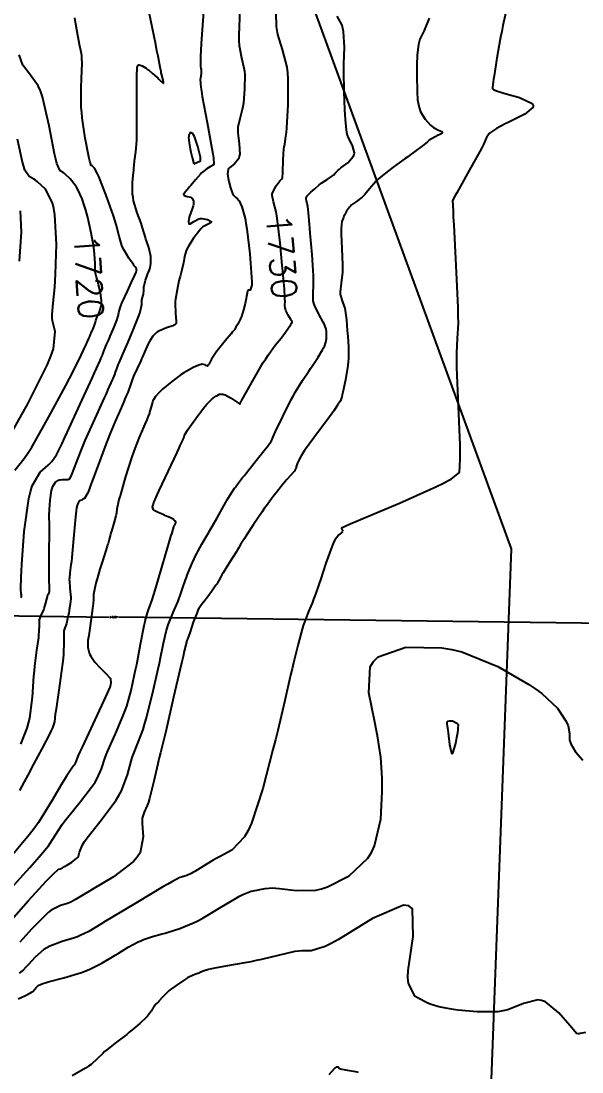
# Model space of a CAD drawing. Header units: metres. Extents: x 837475 to 838479, y 1189012 to 1191015.
# Drawn here: x 838094.4 to 838179.8, y 1190667.3 to 1190827.3 of the extents above; entities that cross this region are included whole.
import ezdxf

# ---------------------------------------------------------------- set-up
doc = ezdxf.new("R2010")
doc.units = ezdxf.units.M
doc.header["$LTSCALE"] = 0.3
for name, color, linetype in [('COTAS 10', 1, 'Continuous'), ('COTAS INT', 252, 'Continuous'), ('VIA1', 50, 'Continuous'), ('VIA2', 121, 'Continuous')]:
    doc.layers.add(name, color=color, linetype=linetype)
doc.styles.get("Standard").update_dxf_attribs({"font": 'simplex.shx'})
doc.dimstyles.get("Standard").update_dxf_attribs({"dimtxt": 0.18, "dimasz": 0.18, "dimexe": 0.18, "dimexo": 0.0625, "dimgap": 0.09, "dimtad": 0, "dimtih": 1, "dimtoh": 1, "dimdec": 4, "dimzin": 0, "dimdsep": 46, "dimtxsty": 'Standard', "dimcen": 0.09, "dimadec": 0, "dimazin": 0, "dimtfac": 1, "dimtdec": 4, "dimtofl": 0, "dimtmove": 0, "dimatfit": 3, "dimfxl": 1, "dimtolj": 1, "dimtzin": 0, "dimarcsym": 0})

# ---------------------------------------------------------------- blocks, each defined once
blk = doc.blocks.new('*D11')
at = {"layer": 'Defpoints', "color": 0, "transparency": 16777216}
for p in [(838417.91, 1190732.51), (837798.03, 1190660.17), (838416.86, 1190652.1)]:
    blk.add_point(p, dxfattribs=at)
at = {"layer": 'VIA2', "color": 0, "lineweight": -2, "transparency": 16777216}
for p, q in [((837798.03, 1190660.23), (837799.08, 1190740.75)), ((837799.26, 1190740.57), (838107.81, 1190736.55)), ((838417.73, 1190732.51), (838109.19, 1190736.53)), ((838416.86, 1190652.17), (838417.91, 1190732.69))]:
    blk.add_line(p, q, dxfattribs=at)
at = {"layer": 'VIA2', "color": 0, "transparency": 16777216}
for points in [[(837799.26, 1190740.6), (837799.26, 1190740.54), (837799.08, 1190740.57)], [(838417.73, 1190732.54), (838417.73, 1190732.48), (838417.91, 1190732.51)]]:
    blk.add_solid(points, dxfattribs=at)
at = {"layer": 'VIA2', "color": 0, "transparency": 16777216, "insert": (838108.5, 1190736.54), "char_height": 0.18, "attachment_point": 5}
blk.add_mtext('\\A1;618.8807', dxfattribs=at)

msp = doc.modelspace()

# ---------------------------------------------------------------- linework, layer by layer
at = {"layer": 'COTAS 10'}
for points in [[(838092.535, 1190694.931), (838094.701, 1190697.337), (838095.701, 1190698.447), (838097.147, 1190700.051), (838098.266, 1190701.388), (838098.543, 1190701.754), (838098.805, 1190702.119), (838099.631, 1190703.424), (838100.656, 1190704.989), (838101.044, 1190705.517), (838101.478, 1190706.087), (838103.418, 1190708.49), (838105.27, 1190710.881), (838105.647, 1190711.443), (838105.965, 1190711.963), (838106.626, 1190713.478), (838107.119, 1190715.045), (838107.331, 1190715.597), (838107.576, 1190716.2), (838108.736, 1190718.802), (838109.942, 1190721.594), (838110.216, 1190722.317), (838110.464, 1190723.018), (838111.144, 1190725.368), (838111.674, 1190727.795), (838111.827, 1190728.544), (838111.983, 1190729.328), (838112.571, 1190732.436), (838113.125, 1190735.264), (838113.26, 1190735.87), (838113.388, 1190736.399), (838113.782, 1190737.67), (838114.318, 1190739.179), (838114.535, 1190739.858), (838114.782, 1190740.65), (838115.922, 1190744.454), (838116.998, 1190748.117), (838117.205, 1190748.819), (838117.373, 1190749.387), (838117.649, 1190750.313), (838117.668, 1190750.355), (838117.674, 1190750.366), (838117.679, 1190750.375), (838117.697, 1190750.407), (838117.733, 1190750.47), (838117.75, 1190750.5), (838117.77, 1190750.536), (838117.866, 1190750.708), (838117.941, 1190750.904), (838117.947, 1190750.953), (838117.948, 1190751.001), (838117.9, 1190751.158), (838117.713, 1190751.328), (838117.626, 1190751.384), (838117.524, 1190751.444), (838117.028, 1190751.694), (838116.397, 1190751.978), (838116.209, 1190752.06), (838116.015, 1190752.143), (838115.27, 1190752.455), (838114.663, 1190752.786), (838114.557, 1190752.881), (838114.478, 1190752.977), (838114.413, 1190753.339), (838114.502, 1190753.64), (838114.519, 1190753.699), (838114.533, 1190753.747), (838114.554, 1190753.83), (838114.561, 1190753.863), (838114.565, 1190753.88), (838114.571, 1190753.899), (838114.599, 1190753.998), (838114.956, 1190754.792), (838115.167, 1190755.251), (838115.428, 1190755.814), (838116.78, 1190758.709), (838118.138, 1190761.613), (838118.403, 1190762.182), (838118.62, 1190762.649), (838119.002, 1190763.485), (838119.066, 1190763.642), (838119.083, 1190763.681), (838119.098, 1190763.717), (838119.148, 1190763.834), (838119.194, 1190763.959), (838119.207, 1190764.001), (838119.22, 1190764.047), (838119.268, 1190764.24), (838119.561, 1190764.764), (838119.729, 1190765.018), (838119.934, 1190765.319), (838120.985, 1190766.801), (838122.138, 1190768.33), (838122.408, 1190768.662), (838122.655, 1190768.953), (838123.37, 1190769.673), (838123.906, 1190770.077), (838124.041, 1190770.17), (838124.171, 1190770.253), (838124.593, 1190770.485), (838125.097, 1190770.497), (838125.28, 1190770.443), (838125.481, 1190770.363), (838126.359, 1190769.867), (838127.667, 1190769.004), (838127.688, 1190768.99), (838127.692, 1190768.988), (838127.701, 1190768.982), (838128.019, 1190769.553), (838128.219, 1190769.913), (838128.468, 1190770.362), (838129.768, 1190772.71), (838131.263, 1190775.288), (838131.634, 1190775.881), (838131.986, 1190776.421), (838133.102, 1190777.934), (838134.002, 1190779.03), (838134.218, 1190779.307), (838134.419, 1190779.573), (838135.028, 1190780.439), (838135.442, 1190781.077), (838135.521, 1190781.199), (838135.585, 1190781.298), (838135.686, 1190781.458), (838135.591, 1190781.622), (838135.531, 1190781.724), (838135.457, 1190781.849), (838135.068, 1190782.506), (838134.693, 1190783.236), (838134.627, 1190783.408), (838134.579, 1190783.566), (838134.542, 1190784.031), (838134.576, 1190784.64), (838134.572, 1190784.89), (838134.562, 1190785.175), (838134.477, 1190786.5), (838134.303, 1190788.524), (838134.236, 1190789.25), (838134.161, 1190790.049), (838133.825, 1190793.53), (838133.433, 1190796.891), (838133.322, 1190797.612), (838133.211, 1190798.244), (838132.803, 1190799.769), (838132.614, 1190800.707), (838132.641, 1190800.968), (838132.703, 1190801.229), (838133.213, 1190802.175), (838133.216, 1190802.179), (838133.809, 1190802.942), (838133.925, 1190803.091), (838134.019, 1190803.211), (838134.184, 1190803.416), (838134.204, 1190803.458), (838134.208, 1190803.476), (838134.211, 1190803.498), (838134.216, 1190803.6), (838134.225, 1190804.023), (838134.232, 1190804.246), (838134.24, 1190804.516), (838134.282, 1190805.875), (838134.355, 1190807.292), (838134.382, 1190807.598), (838134.413, 1190807.867), (838134.551, 1190808.528), (838134.725, 1190809.702), (838134.779, 1190810.295), (838134.835, 1190811.004), (838135.058, 1190814.53), (838135.071, 1190818.429), (838134.995, 1190819.373), (838134.884, 1190820.257), (838134.194, 1190822.96), (838133.487, 1190825.224), (838133.365, 1190825.832), (838133.275, 1190826.432), (838133.216, 1190828.529)], [(838093.402, 1190758.913), (838094.862, 1190760.674), (838095.399, 1190761.483), (838095.993, 1190762.432), (838098.621, 1190767.019), (838101.204, 1190771.805), (838101.77, 1190772.879), (838102.272, 1190773.845), (838103.546, 1190776.423), (838104.24, 1190777.948), (838104.377, 1190778.248), (838104.489, 1190778.496), (838104.693, 1190778.952), (838104.736, 1190779.056), (838104.747, 1190779.082), (838104.757, 1190779.106), (838104.792, 1190779.182), (838104.827, 1190779.263), (838104.837, 1190779.289), (838104.847, 1190779.318), (838104.887, 1190779.437), (838104.94, 1190779.583), (838104.958, 1190779.629), (838104.979, 1190779.677), (838105.065, 1190779.87), (838105.188, 1190780.144), (838105.232, 1190780.243), (838105.279, 1190780.353), (838105.482, 1190780.834), (838105.664, 1190781.299), (838105.698, 1190781.399), (838105.725, 1190781.486), (838105.763, 1190781.695), (838105.842, 1190781.978), (838105.895, 1190782.111), (838105.961, 1190782.268), (838106.309, 1190783.032), (838106.598, 1190784.038), (838106.626, 1190784.348), (838106.633, 1190784.67), (838106.47, 1190785.945), (838106.186, 1190787.133), (838106.116, 1190787.4), (838106.049, 1190787.64), (838105.837, 1190788.285), (838105.692, 1190788.894), (838105.667, 1190789.112), (838105.649, 1190789.351), (838105.636, 1190790.391), (838105.563, 1190791.824), (838105.506, 1190792.311), (838105.433, 1190792.837), (838105.036, 1190795.063), (838104.52, 1190797.365), (838104.371, 1190797.939), (838104.221, 1190798.485), (838104.02, 1190799.108), (838103.657, 1190800.23), (838103.027, 1190801.65), (838102.834, 1190801.992), (838102.633, 1190802.312), (838101.841, 1190803.283), (838101.094, 1190803.966), (838100.921, 1190804.104), (838100.763, 1190804.221), (838100.314, 1190804.46), (838099.842, 1190805.575), (838099.669, 1190806.243), (838099.478, 1190807.067), (838098.633, 1190811.344), (838097.613, 1190815.746), (838097.311, 1190816.65), (838097, 1190817.418), (838095.807, 1190819.052), (838094.651, 1190820.586), (838094.363, 1190821.291), (838094.09, 1190822.118)], [(838160.854, 1190720.326), (838160.092, 1190720.687), (838160, 1190720.71), (838159.907, 1190720.726), (838159.572, 1190720.73), (838159.315, 1190720.641), (838159.271, 1190720.599), (838159.24, 1190720.549), (838159.227, 1190720.306), (838159.333, 1190719.641), (838159.376, 1190719.326), (838159.426, 1190718.955), (838159.655, 1190717.139), (838159.957, 1190715.814), (838160.052, 1190715.752), (838160.152, 1190715.822), (838160.553, 1190717.174), (838160.882, 1190718.979), (838160.937, 1190719.334), (838160.975, 1190719.627), (838160.98, 1190720.163), (838160.854, 1190720.326)], [(838180.37, 1190673.335), (838179.558, 1190673.149), (838179.396, 1190673.124), (838179.262, 1190673.109), (838179.002, 1190673.149), (838178.539, 1190673.703), (838178.276, 1190674.013), (838177.955, 1190674.391), (838176.31, 1190676.318), (838174.253, 1190677.975), (838173.672, 1190678.182), (838173.086, 1190678.28), (838170.93, 1190677.722), (838168.513, 1190676.755), (838167.764, 1190676.595), (838166.979, 1190676.48), (838163.855, 1190676.456), (838160.917, 1190676.74), (838160.251, 1190676.821), (838159.649, 1190676.903), (838158.003, 1190677.204), (838156.7, 1190677.636), (838156.314, 1190677.799), (838155.917, 1190677.982), (838154.392, 1190678.799), (838153.376, 1190680.77), (838153.3, 1190681.681), (838153.313, 1190682.749), (838154.101, 1190687.925), (838153.987, 1190692.125), (838153.431, 1190692.579), (838152.648, 1190692.726), (838147.925, 1190690.694), (838142.712, 1190687.482), (838141.619, 1190686.885), (838140.679, 1190686.414), (838138.553, 1190685.768), (838137.122, 1190685.774), (838136.62, 1190685.714), (838136.073, 1190685.629), (838133.717, 1190685.097), (838130.979, 1190684.432), (838130.192, 1190684.261), (838129.392, 1190684.097), (838126.395, 1190683.553), (838123.862, 1190683.112), (838123.354, 1190683.012), (838122.931, 1190682.921), (838122.1, 1190682.676), (838121.735, 1190682.486), (838121.605, 1190682.43), (838121.462, 1190682.373), (838120.842, 1190682.158), (838120.003, 1190681.782), (838119.722, 1190681.625), (838119.42, 1190681.444), (838118.155, 1190680.598), (838116.948, 1190679.694), (838116.684, 1190679.478), (838116.45, 1190679.276), (838115.856, 1190678.668), (838115.478, 1190678.203), (838115.38, 1190678.091), (838115.284, 1190677.987), (838114.965, 1190677.672), (838114.67, 1190677.352), (838114.591, 1190677.244), (838114.512, 1190677.128), (838114.235, 1190676.639), (838113.797, 1190676.01), (838113.618, 1190675.805), (838113.412, 1190675.587), (838112.458, 1190674.688), (838111.23, 1190673.652), (838110.852, 1190673.348), (838110.458, 1190673.035), (838108.895, 1190671.841), (838107.432, 1190670.696), (838107.1, 1190670.414), (838106.801, 1190670.147), (838105.984, 1190669.309), (838105.024, 1190668.464), (838104.635, 1190668.192), (838104.191, 1190667.904), (838102.143, 1190666.728)]]:
    msp.add_lwpolyline(points, dxfattribs=at)
at = {"layer": 'COTAS INT'}
for points in [[(838168.486, 1190829.768), (838167.779, 1190826.594), (838167.598, 1190825.71), (838167.423, 1190824.824), (838166.846, 1190821.609), (838166.415, 1190818.965), (838166.333, 1190818.44), (838166.267, 1190818.004), (838166.162, 1190817.178), (838166.194, 1190816.972), (838166.214, 1190816.928), (838166.239, 1190816.889), (838166.37, 1190816.792), (838167.074, 1190816.575), (838167.461, 1190816.46), (838167.931, 1190816.321), (838170.319, 1190815.622), (838172.226, 1190814.717), (838172.392, 1190814.449), (838172.4, 1190814.174), (838171.125, 1190813.117), (838169.06, 1190812.104), (838168.571, 1190811.856), (838168.118, 1190811.623), (838166.783, 1190810.901), (838165.881, 1190810.308), (838165.701, 1190810.157), (838165.551, 1190810.011), (838165.263, 1190809.531), (838164.805, 1190808.492), (838164.549, 1190807.993), (838164.236, 1190807.403), (838162.64, 1190804.512), (838161.057, 1190801.693), (838160.753, 1190801.149), (838160.507, 1190800.707), (838160.105, 1190799.963), (838160.168, 1190798.399), (838160.216, 1190797.44), (838160.276, 1190796.252), (838160.601, 1190790.062), (838160.883, 1190783.69), (838160.917, 1190782.387), (838160.931, 1190781.286), (838160.819, 1190778.975), (838160.695, 1190776.78), (838160.7, 1190775.75), (838160.723, 1190774.537), (838160.951, 1190768.635), (838161.186, 1190762.777), (838161.213, 1190761.593), (838161.225, 1190760.598), (838161.131, 1190758.585), (838159.61, 1190757.389), (838158.723, 1190756.909), (838157.633, 1190756.364), (838152.011, 1190753.861), (838146.43, 1190751.507), (838145.366, 1190751.057), (838144.51, 1190750.694), (838143.158, 1190750.111), (838143.165, 1190750.096), (838143.166, 1190750.092), (838143.168, 1190750.087), (838143.173, 1190750.069), (838143.197, 1190750.009), (838143.21, 1190749.978), (838143.227, 1190749.941), (838143.313, 1190749.757), (838143.291, 1190749.512), (838143.24, 1190749.437), (838143.17, 1190749.359), (838142.752, 1190749.051), (838142.123, 1190748.194), (838141.918, 1190747.77), (838141.701, 1190747.265), (838140.806, 1190744.767), (838139.971, 1190742.203), (838139.791, 1190741.658), (838139.633, 1190741.183), (838139.245, 1190740.061), (838138.93, 1190739.256), (838138.818, 1190738.981), (838138.694, 1190738.683), (838138.156, 1190737.419), (838137.54, 1190735.791), (838137.367, 1190735.264), (838137.193, 1190734.704), (838136.557, 1190732.405), (838135.856, 1190729.567), (838135.642, 1190728.667), (838135.419, 1190727.718), (838134.541, 1190723.876), (838133.459, 1190719.285), (838133.107, 1190717.864), (838132.733, 1190716.376), (838131.197, 1190710.46), (838129.449, 1190705.161), (838128.943, 1190704.062), (838128.426, 1190703.124), (838126.478, 1190701.065), (838124.58, 1190700.068), (838124.095, 1190699.799), (838123.627, 1190699.532), (838122.082, 1190698.593), (838120.836, 1190697.822), (838120.557, 1190697.661), (838120.305, 1190697.524), (838119.634, 1190697.219), (838119.173, 1190697.076), (838119.055, 1190697.041), (838118.941, 1190697.007), (838118.563, 1190696.903), (838117.361, 1190696.277), (838116.727, 1190695.914), (838115.962, 1190695.47), (838112.114, 1190693.182), (838108.115, 1190690.779), (838107.256, 1190690.262), (838106.504, 1190689.81), (838104.685, 1190688.711), (838103.384, 1190688.059), (838102.959, 1190687.888), (838102.505, 1190687.722), (838100.632, 1190687.157), (838098.747, 1190686.467), (838098.286, 1190686.223), (838097.851, 1190685.955), (838096.498, 1190684.795), (838095.506, 1190683.69), (838095.298, 1190683.457), (838095.119, 1190683.256), (838094.714, 1190682.793), (838094.102, 1190682.363)], [(838122.189, 1190829.417), (838121.807, 1190823.875), (838121.744, 1190822.794), (838121.699, 1190821.91), (838121.688, 1190820.352), (838121.77, 1190820.031), (838121.784, 1190819.925), (838121.793, 1190819.813), (838121.791, 1190819.349), (838121.75, 1190818.891), (838121.734, 1190818.783), (838121.716, 1190818.682), (838121.635, 1190818.383), (838121.744, 1190817.225), (838121.846, 1190816.583), (838121.979, 1190815.801), (838122.719, 1190811.815), (838123.445, 1190807.857), (838123.57, 1190807.092), (838123.661, 1190806.472), (838123.714, 1190805.43), (838123.461, 1190805.275), (838123.36, 1190805.214), (838123.245, 1190805.145), (838122.716, 1190804.829), (838122.068, 1190804.342), (838121.878, 1190804.165), (838121.683, 1190803.969), (838120.94, 1190803.109), (838120.228, 1190802.228), (838120.053, 1190802.019), (838119.887, 1190801.824), (838119.367, 1190801.247), (838119.134, 1190800.855), (838119.149, 1190800.777), (838119.199, 1190800.712), (838119.667, 1190800.589), (838120.237, 1190800.457), (838120.35, 1190800.387), (838120.445, 1190800.303), (838120.626, 1190799.877), (838120.615, 1190799.333), (838120.588, 1190799.174), (838120.55, 1190799.011), (838120.329, 1190798.392), (838120.079, 1190797.754), (838120.024, 1190797.579), (838119.976, 1190797.406), (838119.851, 1190796.787), (838119.927, 1190796.409), (838120.005, 1190796.387), (838120.107, 1190796.402), (838120.683, 1190796.754), (838121.447, 1190797.158), (838121.669, 1190797.205), (838121.895, 1190797.225), (838122.747, 1190797.062), (838123.304, 1190796.748), (838123.343, 1190796.672), (838123.334, 1190796.6), (838122.885, 1190796.38), (838122.068, 1190795.935), (838121.826, 1190795.721), (838121.577, 1190795.468), (838120.62, 1190794.227), (838119.803, 1190792.889), (838119.642, 1190792.574), (838119.51, 1190792.283), (838119.27, 1190791.436), (838119.173, 1190790.707), (838119.132, 1190790.491), (838119.084, 1190790.27), (838118.857, 1190789.42), (838118.582, 1190788.412), (838118.503, 1190788.091), (838118.423, 1190787.751), (838118.126, 1190786.372), (838117.902, 1190784.938), (838117.868, 1190784.564), (838117.847, 1190784.201), (838117.87, 1190782.971), (838117.956, 1190782.001), (838117.973, 1190781.802), (838117.987, 1190781.631), (838118.016, 1190781.265), (838117.791, 1190781.053), (838117.646, 1190780.98), (838117.465, 1190780.901), (838116.51, 1190780.564), (838115.467, 1190780.14), (838115.229, 1190780.006), (838115.014, 1190779.866), (838114.424, 1190779.299), (838113.985, 1190778.61), (838113.865, 1190778.392), (838113.746, 1190778.162), (838113.323, 1190777.236), (838112.872, 1190776.187), (838112.735, 1190775.879), (838112.594, 1190775.565), (838112.041, 1190774.368), (838111.521, 1190773.213), (838111.401, 1190772.924), (838111.29, 1190772.649), (838110.974, 1190771.771), (838110.735, 1190771.057), (838110.672, 1190770.885), (838110.611, 1190770.725), (838110.405, 1190770.244), (838110.193, 1190769.786), (838110.13, 1190769.64), (838110.063, 1190769.486), (838109.805, 1190768.864), (838109.462, 1190768.051), (838109.343, 1190767.777), (838109.212, 1190767.483), (838108.653, 1190766.243), (838107.882, 1190764.397), (838107.619, 1190763.72), (838107.333, 1190762.971), (838106.119, 1190759.665), (838104.972, 1190756.59), (838104.728, 1190755.986), (838104.516, 1190755.49), (838104.017, 1190754.59), (838103.747, 1190754.426), (838103.68, 1190754.393), (838103.616, 1190754.366), (838103.412, 1190754.312), (838103.244, 1190754.246), (838103.204, 1190754.21), (838103.166, 1190754.167), (838103.051, 1190753.951), (838102.956, 1190753.676), (838102.931, 1190753.596), (838102.907, 1190753.514), (838102.824, 1190753.205), (838102.705, 1190752.287), (838102.657, 1190751.821), (838102.603, 1190751.264), (838102.355, 1190748.491), (838102.095, 1190745.641), (838102.033, 1190745.037), (838101.976, 1190744.512), (838101.806, 1190743.285), (838101.724, 1190742.502), (838101.721, 1190742.258), (838101.727, 1190742.003), (838101.824, 1190740.982), (838101.923, 1190739.934), (838101.931, 1190739.661), (838101.93, 1190739.396), (838101.859, 1190738.503), (838101.719, 1190737.656), (838101.676, 1190737.42), (838101.631, 1190737.184), (838101.451, 1190736.325), (838101.266, 1190735.588), (838101.218, 1190735.428), (838101.171, 1190735.287), (838101.013, 1190734.94), (838100.906, 1190734.481), (838100.891, 1190734.271), (838100.882, 1190734.024), (838100.905, 1190732.829), (838100.842, 1190730.93), (838100.78, 1190730.238), (838100.697, 1190729.475), (838100.236, 1190726.119), (838099.757, 1190722.95), (838099.663, 1190722.303), (838099.586, 1190721.757), (838099.447, 1190720.619), (838099.142, 1190719.707), (838098.96, 1190719.303), (838098.736, 1190718.834), (838097.574, 1190716.593), (838096.279, 1190714.182), (838095.97, 1190713.606), (838095.684, 1190713.069), (838094.829, 1190711.46), (838094.142, 1190710.135)], [(838092.845, 1190690.428), (838095.513, 1190693.393), (838098.217, 1190696.347), (838098.758, 1190696.917), (838099.209, 1190697.38), (838100.091, 1190698.157), (838100.359, 1190698.238), (838100.424, 1190698.262), (838100.485, 1190698.287), (838100.672, 1190698.38), (838100.992, 1190698.573), (838101.137, 1190698.661), (838101.306, 1190698.762), (838102.122, 1190699.252), (838102.889, 1190699.842), (838103.029, 1190700.007), (838103.136, 1190700.172), (838103.259, 1190700.775), (838103.714, 1190701.889), (838104.03, 1190702.376), (838104.43, 1190702.941), (838106.56, 1190705.628), (838108.806, 1190708.63), (838109.277, 1190709.394), (838109.683, 1190710.128), (838110.607, 1190712.537), (838111.151, 1190714.624), (838111.317, 1190715.155), (838111.49, 1190715.667), (838112.172, 1190717.348), (838112.952, 1190719.443), (838113.188, 1190720.215), (838113.431, 1190721.071), (838114.379, 1190724.857), (838115.247, 1190728.677), (838115.439, 1190729.555), (838115.611, 1190730.354), (838116.061, 1190732.592), (838116.48, 1190734.356), (838116.633, 1190734.857), (838116.802, 1190735.364), (838117.547, 1190737.24), (838118.292, 1190738.988), (838118.462, 1190739.414), (838118.615, 1190739.815), (838119.035, 1190741.054), (838119.42, 1190742.224), (838119.551, 1190742.581), (838119.693, 1190742.952), (838120.294, 1190744.415), (838120.951, 1190745.857), (838121.129, 1190746.216), (838121.304, 1190746.557), (838121.919, 1190747.64), (838122.64, 1190748.849), (838122.882, 1190749.269), (838123.143, 1190749.726), (838124.238, 1190751.685), (838125.313, 1190753.604), (838125.561, 1190754.035), (838125.787, 1190754.424), (838126.427, 1190755.465), (838126.896, 1190756.162), (838127.015, 1190756.333), (838127.13, 1190756.494), (838127.505, 1190756.997), (838128.126, 1190757.784), (838128.396, 1190758.126), (838128.709, 1190758.52), (838130.19, 1190760.391), (838131.612, 1190762.183), (838131.886, 1190762.529), (838132.109, 1190762.809), (838132.486, 1190763.279), (838132.515, 1190763.322), (838132.519, 1190763.334), (838132.522, 1190763.345), (838132.519, 1190763.388), (838132.775, 1190763.98), (838132.941, 1190764.339), (838133.149, 1190764.782), (838134.242, 1190767.084), (838135.533, 1190769.66), (838135.865, 1190770.276), (838136.186, 1190770.85), (838137.252, 1190772.57), (838138.217, 1190773.99), (838138.474, 1190774.374), (838138.727, 1190774.755), (838139.604, 1190776.098), (838140.306, 1190777.255), (838140.448, 1190777.519), (838140.568, 1190777.759), (838140.815, 1190778.418), (838140.89, 1190778.887), (838140.903, 1190779.006), (838140.912, 1190779.121), (838140.914, 1190779.498), (838140.89, 1190779.846), (838140.883, 1190779.943), (838140.876, 1190780.039), (838140.848, 1190780.388), (838140.657, 1190780.951), (838140.547, 1190781.183), (838140.412, 1190781.447), (838139.717, 1190782.677), (838139.061, 1190784.019), (838138.952, 1190784.355), (838138.873, 1190784.675), (838138.847, 1190785.7), (838138.931, 1190787.186), (838138.921, 1190787.796), (838138.897, 1190788.492), (838138.69, 1190791.723), (838138.425, 1190795.004), (838138.365, 1190795.731), (838138.31, 1190796.38), (838138.158, 1190798.07), (838138.041, 1190799.073), (838138.008, 1190799.288), (838137.975, 1190799.476), (838137.853, 1190799.931), (838137.797, 1190800.211), (838137.805, 1190800.289), (838137.824, 1190800.366), (838137.976, 1190800.649), (838138.281, 1190800.992), (838138.395, 1190801.108), (838138.523, 1190801.233), (838139.095, 1190801.763), (838139.783, 1190802.334), (838139.985, 1190802.485), (838140.192, 1190802.633), (838140.978, 1190803.142), (838141.676, 1190803.598), (838141.827, 1190803.711), (838141.96, 1190803.82), (838142.287, 1190804.168), (838142.694, 1190804.595), (838142.878, 1190804.753), (838143.092, 1190804.928), (838144.122, 1190805.707), (838144.983, 1190806.649), (838145.092, 1190806.928), (838145.143, 1190807.214), (838144.86, 1190808.315), (838144.329, 1190809.314), (838144.224, 1190809.537), (838144.137, 1190809.736), (838143.978, 1190810.263), (838143.924, 1190810.804), (838143.905, 1190811.011), (838143.883, 1190811.245), (838143.788, 1190812.297), (838143.689, 1190813.748), (838143.665, 1190814.232), (838143.642, 1190814.752), (838143.574, 1190816.926), (838143.546, 1190819.371), (838143.548, 1190820.061), (838143.556, 1190820.757), (838143.619, 1190823.319), (838143.507, 1190825.619), (838143.403, 1190826.15), (838143.268, 1190826.635), (838142.518, 1190828.003)], [(838127.703, 1190828.973), (838127.541, 1190825.154), (838127.554, 1190824.313), (838127.593, 1190823.567), (838127.941, 1190821.656), (838128.327, 1190820.144), (838128.389, 1190819.649), (838128.432, 1190819.121), (838128.425, 1190816.94), (838128.231, 1190814.785), (838128.156, 1190814.273), (838128.071, 1190813.799), (838127.69, 1190812.394), (838127.404, 1190811.104), (838127.379, 1190810.703), (838127.378, 1190810.282), (838127.571, 1190808.6), (838127.675, 1190807.036), (838127.617, 1190806.688), (838127.522, 1190806.378), (838126.865, 1190805.568), (838126.153, 1190804.989), (838126.023, 1190804.825), (838125.922, 1190804.659), (838125.799, 1190804.046), (838125.914, 1190803.339), (838125.963, 1190803.113), (838126.02, 1190802.874), (838126.287, 1190801.906), (838126.594, 1190801.049), (838126.677, 1190800.882), (838126.758, 1190800.744), (838127.039, 1190800.495), (838127.356, 1190800.234), (838127.459, 1190800.088), (838127.569, 1190799.91), (838128.02, 1190799.001), (838128.503, 1190797.224), (838128.633, 1190796.499), (838128.762, 1190795.672), (838129.212, 1190791.844), (838129.493, 1190788.269), (838129.514, 1190787.602), (838129.51, 1190787.074), (838129.294, 1190786.334), (838128.979, 1190786.328), (838128.914, 1190786.264), (838128.859, 1190786.171), (838128.738, 1190785.61), (838128.628, 1190784.807), (838128.58, 1190784.562), (838128.523, 1190784.308), (838128.253, 1190783.307), (838127.924, 1190782.331), (838127.83, 1190782.091), (838127.736, 1190781.865), (838127.385, 1190781.159), (838127.095, 1190780.659), (838127.039, 1190780.561), (838126.993, 1190780.482), (838126.915, 1190780.347), (838126.682, 1190780.068), (838126.539, 1190779.898), (838126.362, 1190779.689), (838125.438, 1190778.599), (838124.424, 1190777.348), (838124.191, 1190777.036), (838123.977, 1190776.741), (838123.378, 1190775.799), (838123.003, 1190775.122), (838122.932, 1190774.993), (838122.874, 1190774.889), (838122.782, 1190774.724), (838122.724, 1190774.763), (838122.688, 1190774.787), (838122.642, 1190774.817), (838122.405, 1190774.973), (838121.959, 1190775.035), (838121.782, 1190775.004), (838121.582, 1190774.954), (838120.668, 1190774.6), (838119.501, 1190773.958), (838119.141, 1190773.726), (838118.766, 1190773.471), (838117.281, 1190772.352), (838115.939, 1190771.237), (838115.654, 1190770.984), (838115.406, 1190770.756), (838114.826, 1190770.134), (838114.522, 1190769.612), (838114.449, 1190769.446), (838114.381, 1190769.273), (838114.175, 1190768.57), (838114.004, 1190767.888), (838113.958, 1190767.726), (838113.912, 1190767.576), (838113.75, 1190767.134), (838113.574, 1190766.724), (838113.519, 1190766.594), (838113.462, 1190766.457), (838113.236, 1190765.903), (838112.943, 1190765.211), (838112.844, 1190764.988), (838112.737, 1190764.75), (838112.289, 1190763.776), (838111.68, 1190762.231), (838111.472, 1190761.634), (838111.248, 1190760.963), (838110.297, 1190757.927), (838109.446, 1190755.027), (838109.285, 1190754.442), (838109.156, 1190753.951), (838108.959, 1190752.964), (838108.894, 1190752.41), (838108.848, 1190752.192), (838108.79, 1190751.946), (838108.481, 1190750.824), (838108.138, 1190749.653), (838108.058, 1190749.376), (838107.986, 1190749.12), (838107.784, 1190748.363), (838107.613, 1190747.729), (838107.562, 1190747.55), (838107.508, 1190747.369), (838107.298, 1190746.703), (838107.023, 1190745.851), (838106.929, 1190745.553), (838106.827, 1190745.229), (838106.39, 1190743.831), (838105.964, 1190742.4), (838105.868, 1190742.054), (838105.781, 1190741.73), (838105.55, 1190740.739), (838105.423, 1190739.995), (838105.402, 1190739.827), (838105.388, 1190739.675), (838105.389, 1190739.261), (838105.357, 1190738.568), (838105.322, 1190738.241), (838105.275, 1190737.854), (838105.009, 1190735.966), (838104.732, 1190734.128), (838104.678, 1190733.772), (838104.634, 1190733.484), (838104.558, 1190732.996), (838104.547, 1190732.951), (838104.541, 1190732.933), (838104.531, 1190732.912), (838104.531, 1190732.748), (838104.534, 1190732.65), (838104.538, 1190732.528), (838104.565, 1190731.898), (838104.748, 1190731.087), (838104.851, 1190730.853), (838104.977, 1190730.613), (838105.62, 1190729.711), (838106.373, 1190728.862), (838106.568, 1190728.656), (838106.758, 1190728.463), (838107.394, 1190727.871), (838107.859, 1190727.368), (838107.94, 1190727.23), (838108, 1190727.093), (838108.047, 1190726.605), (838107.972, 1190726.2), (838107.956, 1190726.115), (838107.942, 1190726.042), (838107.909, 1190725.88), (838107.497, 1190724.966), (838107.245, 1190724.419), (838106.932, 1190723.746), (838105.301, 1190720.256), (838103.663, 1190716.733), (838103.345, 1190716.039), (838103.087, 1190715.467), (838102.645, 1190714.42), (838102.511, 1190714.112), (838102.446, 1190714.006), (838102.37, 1190713.892), (838101.993, 1190713.406), (838101.27, 1190712.335), (838100.974, 1190711.851), (838100.637, 1190711.287), (838099.075, 1190708.574), (838097.007, 1190705.306), (838096.351, 1190704.393), (838095.659, 1190703.475), (838092.856, 1190700.128)], [(838156.555, 1190827.722), (838155.756, 1190825.821), (838155.12, 1190824.514), (838154.993, 1190824.121), (838154.888, 1190823.715), (838154.688, 1190822.133), (838154.645, 1190820.544), (838154.64, 1190820.133), (838154.637, 1190819.734), (838154.65, 1190818.399), (838154.687, 1190817.158), (838154.699, 1190816.818), (838154.713, 1190816.481), (838154.771, 1190815.278), (838154.988, 1190814.108), (838155.101, 1190813.791), (838155.238, 1190813.476), (838155.924, 1190812.367), (838156.749, 1190811.446), (838156.972, 1190811.251), (838157.194, 1190811.082), (838157.978, 1190810.688), (838158.488, 1190810.455), (838158.538, 1190810.387), (838158.547, 1190810.318), (838158.25, 1190810.059), (838157.721, 1190809.797), (838157.584, 1190809.726), (838157.452, 1190809.657), (838157.012, 1190809.415), (838156.56, 1190809.126), (838156.42, 1190809.026), (838156.275, 1190808.919), (838155.699, 1190808.461), (838155.12, 1190807.991), (838154.973, 1190807.874), (838154.832, 1190807.765), (838154.368, 1190807.42), (838153.6, 1190806.867), (838153.267, 1190806.627), (838152.881, 1190806.347), (838151.051, 1190805.022), (838149.177, 1190803.564), (838148.764, 1190803.201), (838148.396, 1190802.857), (838147.45, 1190801.76), (838146.756, 1190800.867), (838146.547, 1190800.651), (838146.331, 1190800.449), (838145.491, 1190799.83), (838144.714, 1190799.281), (838144.537, 1190799.123), (838144.377, 1190798.962), (838143.94, 1190798.36), (838143.634, 1190797.741), (838143.557, 1190797.57), (838143.484, 1190797.4), (838143.248, 1190796.785), (838143.118, 1190795.774), (838143.112, 1190795.353), (838143.117, 1190794.871), (838143.244, 1190792.623), (838143.358, 1190790.208), (838143.355, 1190789.621), (838143.338, 1190789.069), (838143.153, 1190787.37), (838143.001, 1190786.064), (838143.004, 1190785.76), (838143.028, 1190785.481), (838143.278, 1190784.679), (838143.61, 1190783.848), (838143.685, 1190783.55), (838143.752, 1190783.223), (838143.934, 1190781.798), (838144.061, 1190780.182), (838144.094, 1190779.734), (838144.126, 1190779.287), (838144.235, 1190777.674), (838144.228, 1190775.925), (838144.187, 1190775.392), (838144.129, 1190774.838), (838143.777, 1190772.663), (838143.382, 1190770.768), (838143.297, 1190770.39), (838143.221, 1190770.076), (838143.034, 1190769.473), (838142.801, 1190769.125), (838142.697, 1190768.972), (838142.576, 1190768.794), (838141.993, 1190767.945), (838141.106, 1190766.703), (838140.792, 1190766.277), (838140.448, 1190765.815), (838138.961, 1190763.852), (838137.561, 1190761.934), (838137.271, 1190761.501), (838137.025, 1190761.111), (838136.491, 1190760.056), (838136.289, 1190759.423), (838136.251, 1190759.298), (838136.222, 1190759.196), (838136.182, 1190759.012), (838136.074, 1190758.85), (838136, 1190758.762), (838135.909, 1190758.656), (838135.422, 1190758.116), (838134.886, 1190757.525), (838134.763, 1190757.386), (838134.651, 1190757.257), (838134.337, 1190756.881), (838133.952, 1190756.394), (838133.796, 1190756.195), (838133.617, 1190755.969), (838132.793, 1190754.918), (838131.741, 1190753.511), (838131.42, 1190753.06), (838131.086, 1190752.581), (838129.772, 1190750.628), (838128.622, 1190748.87), (838128.391, 1190748.514), (838128.199, 1190748.216), (838127.82, 1190747.609), (838127.483, 1190747.046), (838127.317, 1190746.774), (838127.119, 1190746.453), (838126.141, 1190744.873), (838125.168, 1190743.293), (838124.973, 1190742.971), (838124.812, 1190742.7), (838124.499, 1190742.139), (838124.274, 1190741.745), (838124.168, 1190741.58), (838124.043, 1190741.39), (838123.434, 1190740.501), (838122.758, 1190739.568), (838122.591, 1190739.351), (838122.433, 1190739.151), (838121.935, 1190738.58), (838121.463, 1190737.87), (838121.321, 1190737.583), (838121.175, 1190737.257), (838120.609, 1190735.755), (838120.109, 1190734.296), (838120.005, 1190733.998), (838119.915, 1190733.745), (838119.714, 1190733.212), (838119.625, 1190732.997), (838119.607, 1190732.945), (838119.59, 1190732.897), (838119.551, 1190732.748), (838119.24, 1190731.381), (838119.052, 1190730.565), (838118.82, 1190729.559), (838117.614, 1190724.345), (838116.398, 1190719.124), (838116.159, 1190718.113), (838115.963, 1190717.291), (838115.608, 1190715.894), (838115.404, 1190715.134), (838115.303, 1190714.714), (838115.183, 1190714.202), (838114.589, 1190711.595), (838113.924, 1190708.919), (838113.76, 1190708.364), (838113.604, 1190707.889), (838113.112, 1190706.843), (838112.828, 1190705.95), (838112.803, 1190705.572), (838112.801, 1190705.136), (838112.987, 1190703.089), (838112.497, 1190700.687), (838112.069, 1190700.027), (838111.515, 1190699.371), (838108.456, 1190697.021), (838105.206, 1190695.068), (838104.531, 1190694.662), (838103.953, 1190694.315), (838102.679, 1190693.546), (838101.935, 1190693.173), (838101.692, 1190693.075), (838101.432, 1190692.98), (838100.362, 1190692.657), (838098.978, 1190691.924), (838098.522, 1190691.57), (838098.034, 1190691.151), (838096.006, 1190689.094), (838094.176, 1190687.059)], [(838094.333, 1190739.518), (838094.423, 1190739.642), (838094.422, 1190739.828), (838094.414, 1190739.939), (838094.403, 1190740.076), (838094.336, 1190740.788), (838094.363, 1190742.668), (838094.412, 1190743.542), (838094.478, 1190744.569), (838094.866, 1190749.555), (838095.544, 1190754.582), (838095.794, 1190755.636), (838096.07, 1190756.543), (838097.293, 1190758.598), (838098.521, 1190759.671), (838098.801, 1190759.96), (838099.055, 1190760.245), (838099.756, 1190761.242), (838100.629, 1190763), (838100.991, 1190763.764), (838101.405, 1190764.648), (838103.338, 1190768.845), (838105.191, 1190772.91), (838105.554, 1190773.712), (838105.854, 1190774.373), (838106.397, 1190775.589), (838106.512, 1190775.866), (838106.541, 1190775.934), (838106.569, 1190775.999), (838106.663, 1190776.203), (838106.755, 1190776.417), (838106.782, 1190776.488), (838106.81, 1190776.564), (838106.916, 1190776.882), (838107.057, 1190777.272), (838107.106, 1190777.394), (838107.159, 1190777.522), (838107.391, 1190778.036), (838107.719, 1190778.766), (838107.834, 1190779.032), (838107.96, 1190779.324), (838108.501, 1190780.606), (838108.987, 1190781.847), (838109.078, 1190782.113), (838109.15, 1190782.346), (838109.253, 1190782.905), (838109.442, 1190783.614), (838109.569, 1190783.94), (838109.728, 1190784.324), (838110.57, 1190786.181), (838111.416, 1190787.979), (838111.578, 1190788.325), (838111.708, 1190788.605), (838111.914, 1190789.067), (838111.917, 1190789.102), (838111.918, 1190789.113), (838111.92, 1190789.123), (838111.931, 1190789.163), (838111.944, 1190789.199), (838111.947, 1190789.208), (838111.95, 1190789.215), (838111.96, 1190789.237), (838111.968, 1190789.26), (838111.97, 1190789.268), (838111.973, 1190789.277), (838111.98, 1190789.317), (838111.978, 1190789.381), (838111.973, 1190789.404), (838111.967, 1190789.431), (838111.934, 1190789.548), (838111.732, 1190789.882), (838111.62, 1190790.044), (838111.484, 1190790.237), (838110.793, 1190791.186), (838110.052, 1190792.396), (838109.885, 1190792.754), (838109.734, 1190793.12), (838109.33, 1190794.525), (838108.861, 1190796.328), (838108.67, 1190796.947), (838108.453, 1190797.617), (838107.447, 1190800.468), (838106.442, 1190803.087), (838106.226, 1190803.611), (838106.036, 1190804.048), (838105.572, 1190804.901), (838105.314, 1190805.136), (838105.255, 1190805.183), (838105.2, 1190805.224), (838105.046, 1190805.306), (838104.833, 1190805.964), (838104.742, 1190806.367), (838104.637, 1190806.866), (838104.141, 1190809.466), (838103.686, 1190812.543), (838103.607, 1190813.343), (838103.548, 1190814.12), (838103.504, 1190816.739), (838103.586, 1190818.867), (838103.606, 1190819.335), (838103.624, 1190819.751), (838103.681, 1190820.816), (838103.65, 1190821.696), (838103.612, 1190821.995), (838103.563, 1190822.319), (838103.28, 1190823.69), (838102.854, 1190825.927), (838102.714, 1190826.796), (838102.564, 1190827.773)], [(838094.335, 1190717.221), (838095.318, 1190719.641), (838095.523, 1190720.397), (838095.7, 1190721.19), (838096.095, 1190724.367), (838096.327, 1190727.546), (838096.4, 1190728.341), (838096.478, 1190729.099), (838096.789, 1190731.53), (838097.053, 1190733.451), (838097.1, 1190733.888), (838097.136, 1190734.284), (838097.172, 1190735.372), (838097.199, 1190736.116), (838097.229, 1190736.294), (838097.269, 1190736.462), (838097.495, 1190736.968), (838097.769, 1190737.498), (838097.84, 1190737.68), (838097.908, 1190737.877), (838098.134, 1190738.717), (838098.325, 1190739.496), (838098.372, 1190739.656), (838098.416, 1190739.791), (838098.551, 1190740.074), (838098.647, 1190740.251), (838098.666, 1190740.319), (838098.682, 1190740.395), (838098.712, 1190740.738), (838098.713, 1190741.059), (838098.71, 1190741.121), (838098.706, 1190741.171), (838098.68, 1190741.256), (838098.658, 1190742.039), (838098.656, 1190742.529), (838098.656, 1190743.138), (838098.67, 1190746.327), (838098.686, 1190749.574), (838098.686, 1190750.219), (838098.684, 1190750.755), (838098.665, 1190751.774), (838098.669, 1190752.355), (838098.683, 1190752.614), (838098.701, 1190752.916), (838098.812, 1190754.363), (838099.026, 1190755.827), (838099.11, 1190756.14), (838099.204, 1190756.413), (838099.634, 1190757.066), (838100.096, 1190757.372), (838100.212, 1190757.427), (838100.321, 1190757.469), (838100.672, 1190757.511), (838100.965, 1190757.48), (838101.039, 1190757.476), (838101.11, 1190757.474), (838101.338, 1190757.482), (838101.53, 1190757.516), (838101.578, 1190757.53), (838101.623, 1190757.546), (838101.766, 1190757.621), (838101.986, 1190758.017), (838102.079, 1190758.235), (838102.186, 1190758.501), (838102.691, 1190759.853), (838103.508, 1190761.926), (838103.812, 1190762.646), (838104.15, 1190763.43), (838105.651, 1190766.788), (838107.074, 1190769.917), (838107.362, 1190770.556), (838107.605, 1190771.096), (838108.101, 1190772.227), (838108.287, 1190772.676), (838108.335, 1190772.787), (838108.381, 1190772.892), (838108.534, 1190773.224), (838108.683, 1190773.571), (838108.727, 1190773.687), (838108.772, 1190773.81), (838108.945, 1190774.326), (838109.173, 1190774.961), (838109.253, 1190775.159), (838109.34, 1190775.367), (838109.716, 1190776.202), (838110.25, 1190777.389), (838110.437, 1190777.82), (838110.641, 1190778.295), (838111.52, 1190780.379), (838112.31, 1190782.396), (838112.458, 1190782.828), (838112.575, 1190783.205), (838112.742, 1190784.114), (838112.742, 1190784.614), (838112.754, 1190784.735), (838112.77, 1190784.847), (838112.874, 1190785.189), (838112.985, 1190785.53), (838113.006, 1190785.642), (838113.023, 1190785.761), (838113.05, 1190786.258), (838113.094, 1190786.83), (838113.122, 1190786.998), (838113.156, 1190787.169), (838113.334, 1190787.819), (838113.54, 1190788.417), (838113.592, 1190788.555), (838113.641, 1190788.681), (838113.8, 1190789.039), (838113.939, 1190789.411), (838113.976, 1190789.547), (838114.012, 1190789.696), (838114.138, 1190790.354), (838114.162, 1190791.184), (838114.134, 1190791.443), (838114.091, 1190791.714), (838113.81, 1190792.796), (838113.477, 1190793.843), (838113.4, 1190794.091), (838113.331, 1190794.322), (838113.137, 1190795.005), (838112.88, 1190795.823), (838112.771, 1190796.138), (838112.645, 1190796.492), (838112.052, 1190798.092), (838111.519, 1190799.93), (838111.432, 1190800.434), (838111.37, 1190800.936), (838111.362, 1190802.733), (838111.496, 1190804.227), (838111.523, 1190804.539), (838111.546, 1190804.806), (838111.595, 1190805.401), (838111.647, 1190805.891), (838111.672, 1190806.093), (838111.703, 1190806.322), (838111.851, 1190807.387), (838111.987, 1190809.081), (838112.009, 1190809.706), (838112.025, 1190810.4), (838112.026, 1190813.471), (838111.997, 1190816.427), (838111.993, 1190817.048), (838111.992, 1190817.583), (838112.003, 1190818.803), (838112.028, 1190819.427), (838112.036, 1190819.586), (838112.044, 1190819.741), (838112.074, 1190820.251), (838112.211, 1190820.571), (838112.286, 1190820.605), (838112.376, 1190820.616), (838112.836, 1190820.458), (838113.422, 1190820.094), (838113.591, 1190819.974), (838113.764, 1190819.846), (838114.415, 1190819.315), (838115.03, 1190818.759), (838115.179, 1190818.615), (838115.32, 1190818.476), (838115.753, 1190818.008), (838116.015, 1190817.81), (838116.047, 1190817.841), (838116.061, 1190817.908), (838115.968, 1190818.461), (838115.779, 1190819.221), (838115.733, 1190819.42), (838115.69, 1190819.614), (838115.557, 1190820.271), (838115.235, 1190821.923), (838115.072, 1190822.744), (838114.877, 1190823.722), (838113.909, 1190828.568)], [(838120.704, 1190805.552), (838121.711, 1190806.017), (838121.719, 1190806.266), (838121.693, 1190806.573), (838121.312, 1190808.163), (838120.765, 1190809.688), (838120.634, 1190809.954), (838120.512, 1190810.153), (838120.143, 1190810.305), (838119.928, 1190809.886), (838119.901, 1190809.724), (838119.89, 1190809.543), (838119.969, 1190808.724), (838120.149, 1190807.812), (838120.2, 1190807.572), (838120.252, 1190807.337), (838120.448, 1190806.533), (838120.704, 1190805.552)], [(838092.166, 1190763.217), (838095.418, 1190769.011), (838098.403, 1190774.995), (838098.922, 1190776.273), (838099.307, 1190777.386), (838099.585, 1190780.037), (838099.173, 1190781.656), (838099.123, 1190782.119), (838099.101, 1190782.587), (838099.252, 1190784.331), (838099.529, 1190786.793), (838099.586, 1190787.714), (838099.636, 1190788.739), (838099.743, 1190793.305), (838099.519, 1190797.783), (838099.359, 1190798.753), (838099.156, 1190799.605), (838098.069, 1190801.705), (838096.858, 1190802.81), (838096.577, 1190803.035), (838096.319, 1190803.224), (838095.583, 1190803.615), (838094.961, 1190804.583), (838094.775, 1190805.138), (838094.583, 1190805.816), (838093.84, 1190809.297)], [(838094.215, 1190798.386), (838094.378, 1190795.124), (838094.102, 1190790.734)], [(838093.942, 1190678.43), (838094.499, 1190678.699), (838094.96, 1190678.922), (838095.83, 1190679.347), (838096.081, 1190679.511), (838096.153, 1190679.57), (838096.224, 1190679.634), (838096.488, 1190679.913), (838096.728, 1190680.195), (838096.784, 1190680.26), (838096.837, 1190680.321), (838096.991, 1190680.496), (838097.668, 1190680.759), (838098.05, 1190680.876), (838098.516, 1190681.011), (838100.903, 1190681.656), (838103.578, 1190682.464), (838104.226, 1190682.701), (838104.833, 1190682.945), (838106.692, 1190683.876), (838108.276, 1190684.837), (838108.711, 1190685.099), (838109.143, 1190685.36), (838110.69, 1190686.292), (838112.193, 1190687.103), (838112.597, 1190687.289), (838112.997, 1190687.458), (838114.398, 1190687.926), (838115.871, 1190688.333), (838116.315, 1190688.462), (838116.776, 1190688.6), (838118.571, 1190689.157), (838120.658, 1190690.004), (838121.302, 1190690.324), (838121.975, 1190690.681), (838124.643, 1190692.278), (838127.114, 1190693.785), (838127.661, 1190694.085), (838128.15, 1190694.334), (838129.423, 1190694.811), (838130.287, 1190694.967), (838130.518, 1190695.015), (838130.745, 1190695.064), (838131.534, 1190695.256), (838132.723, 1190695.328), (838133.203, 1190695.302), (838133.747, 1190695.256), (838136.255, 1190694.922), (838139.282, 1190694.984), (838140.153, 1190695.187), (838141.039, 1190695.47), (838144.358, 1190697.165), (838147.171, 1190699.84), (838147.738, 1190700.741), (838148.213, 1190701.713), (838149.161, 1190705.801), (838149.373, 1190710.011), (838149.383, 1190711.059), (838149.373, 1190712.055), (838149.159, 1190715.23), (838148.666, 1190718.459), (838148.479, 1190719.489), (838148.271, 1190720.578), (838147.336, 1190725.006), (838147.546, 1190729), (838148.059, 1190729.816), (838148.77, 1190730.506), (838152.98, 1190731.953), (838158.474, 1190731.889), (838159.994, 1190731.627), (838161.514, 1190731.259), (838166.997, 1190729.046), (838171.721, 1190726.301), (838172.761, 1190725.597), (838173.686, 1190724.918), (838176.061, 1190722.669), (838177.328, 1190720.809), (838177.554, 1190720.376), (838177.726, 1190719.978), (838177.9, 1190718.836), (838177.935, 1190717.854), (838178.02, 1190717.558), (838178.138, 1190717.25), (838178.836, 1190716.051), (838179.929, 1190714.748)], [(838141.306, 1190666.92), (838142.13, 1190667.819), (838142.29, 1190667.966), (838142.421, 1190668.069), (838142.65, 1190668.071), (838142.896, 1190667.821), (838143.039, 1190667.765), (838143.213, 1190667.714), (838144.112, 1190667.576), (838145.326, 1190667.375), (838145.7, 1190667.284)]]:
    msp.add_lwpolyline(points, dxfattribs=at)
at = {"layer": 'VIA1'}
for p, q in [((838106.71536, 1190917.50609), (838169.00358, 1190746.9642)), ((838169.00358, 1190746.9642), (838163.40926, 1190597.43774))]:
    msp.add_line(p, q, dxfattribs=at)

# ---------------------------------------------------------------- texts
at = {"layer": 'COTAS 10', "char_height": 3.799998, "attachment_point": 7}
for s, insert, rotation in [('1730', (838131.651, 1190797.794), 274.4780132), ('1720', (838102.386, 1190794.72), 273.5276109)]:
    msp.add_mtext(s, dxfattribs=dict(at, insert=insert, rotation=rotation))

# ---------------------------------------------------------------- dimensions: what is measured, and where the dimension line sits
at = {"layer": 'VIA2'}
dim = msp.add_aligned_dim(p1=(837798.03286, 1190660.16958), p2=(838416.861, 1190652.103), distance=80.41115, dimstyle='Standard', dxfattribs=at)
dim.commit()
dim.dimension.update_dxf_attribs({"geometry": '*D11', "text_midpoint": (838108.49502, 1190736.54061)})

doc.saveas('drawing.dxf')
